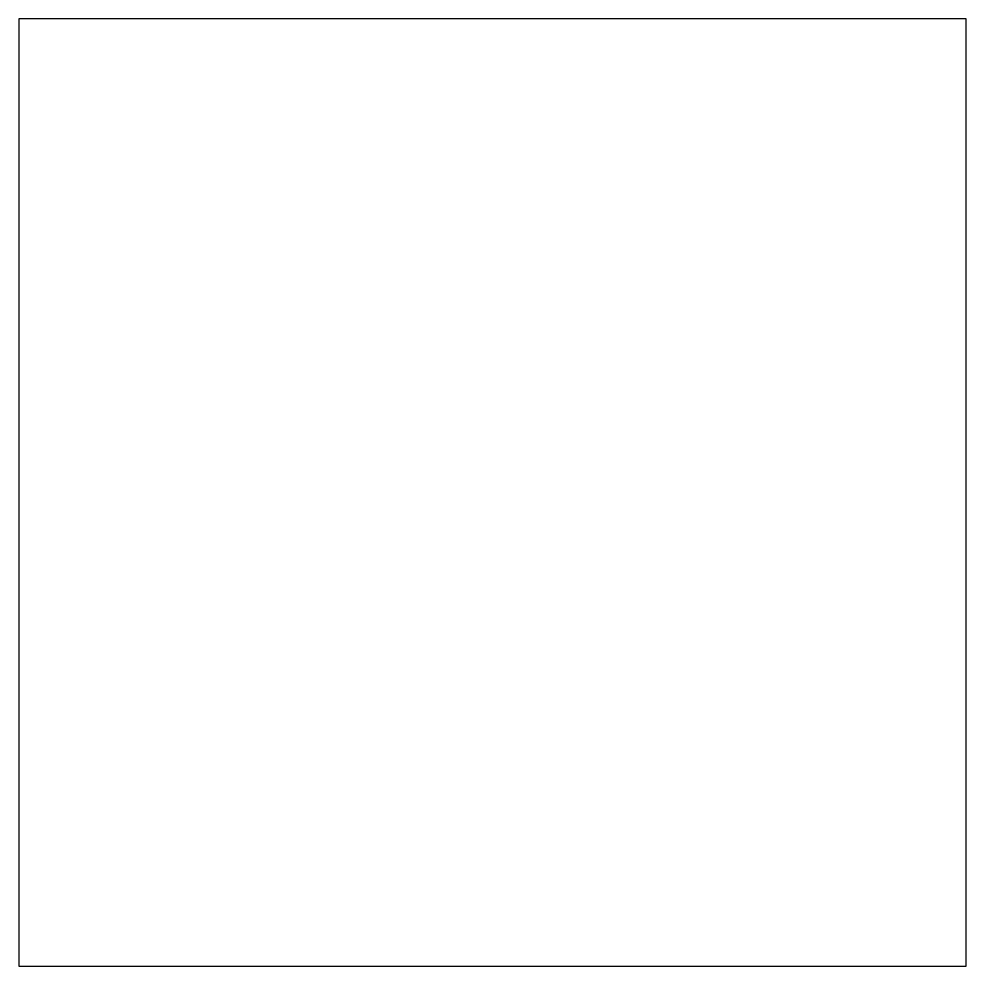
# Model space of a CAD drawing. Extents: x 0 to 40, y 0 to 40.
import ezdxf

# ---------------------------------------------------------------- set-up
doc = ezdxf.new("R2010")
doc.units = 0

msp = doc.modelspace()

# ---------------------------------------------------------------- linework, layer by layer
at = {"layer": 'Layer 1'}
for p, q in [((-0.000015, 40.00006), (-0.000015, -0.000083)), ((40.000127, 40.00006), (-0.000015, 40.00006)), ((40.000127, -0.000083), (40.000127, 40.00006)), ((-0.000015, -0.000083), (40.000127, -0.000083))]:
    msp.add_line(p, q, dxfattribs=at)

doc.saveas('drawing.dxf')
